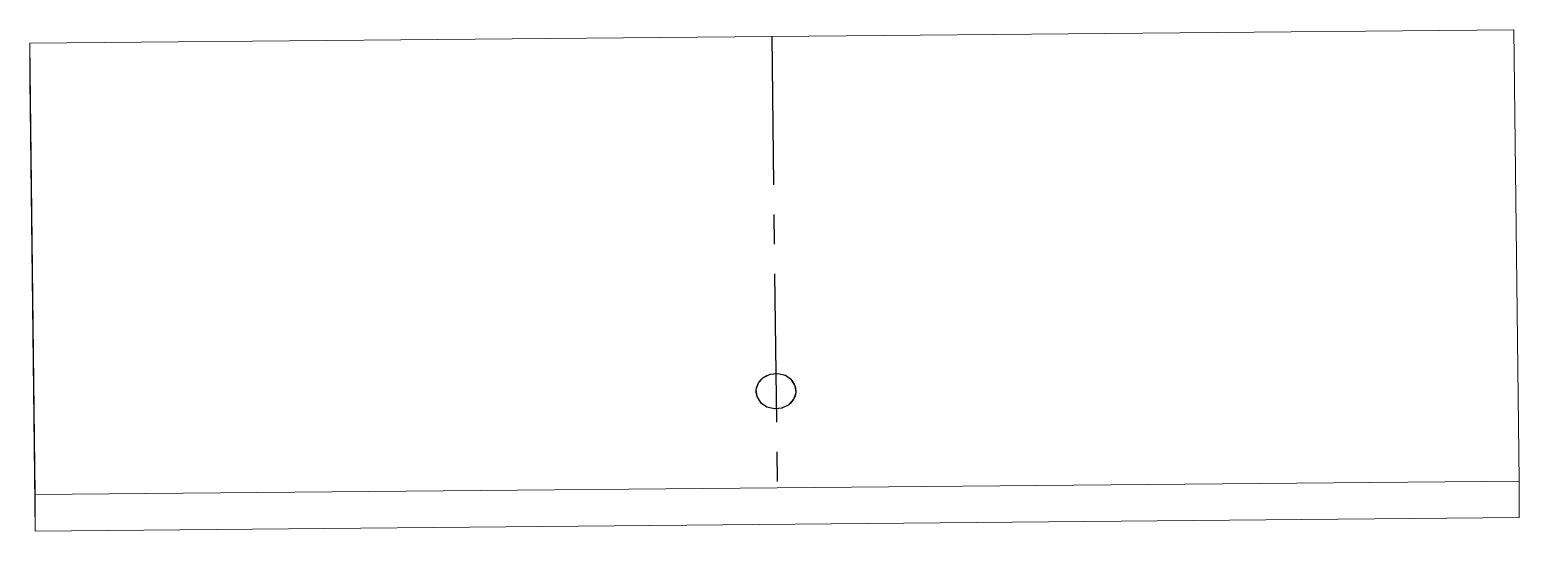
# Model space of a CAD drawing. Header units: inches. Extents: x -2.51 to 2.51, y -0.78 to 0.91.
import ezdxf

# ---------------------------------------------------------------- set-up
doc = ezdxf.new("R2010")
doc.units = ezdxf.units.IN
doc.header["$MEASUREMENT"] = 0
doc.linetypes.add('CENTERX2', pattern=[0.8, 0.5, -0.1, 0.1, -0.1])

msp = doc.modelspace()

# ---------------------------------------------------------------- linework, layer by layer
at = {"color": 7, "linetype": 'Continuous', "lineweight": 15}
for p, q in [((2.4907, 0.9072), (-2.5091, 0.8615)), ((2.5091, -0.6146), (2.4907, 0.9072)), ((-2.5091, 0.8615), (-2.4907, -0.6604)), ((-2.5091, 0.8615), (-2.5091, 0.738)), ((-2.5091, 0.738), (-2.4907, -0.7838)), ((-2.4907, -0.6604), (2.5091, -0.6146)), ((2.5091, -0.6146), (2.5091, -0.738)), ((-2.4907, -0.6604), (-2.4907, -0.7838)), ((-2.4907, -0.7838), (2.5091, -0.738))]:
    msp.add_line(p, q, dxfattribs=at)
at = {"color": 7, "linetype": 'CENTERX2'}
msp.add_line((-0.0092, 0.8843), (0.0092, -0.6375), dxfattribs=at)
at = {"color": 7, "linetype": 'Continuous', "lineweight": 15, "flags": 128}
msp.add_lwpolyline([(0.0045, -0.2523), (-0.0111, -0.254), (-0.0259, -0.2588), (-0.039, -0.2665), (-0.0497, -0.2766), (-0.0575, -0.2885), (-0.0618, -0.3017), (-0.0626, -0.3154), (-0.0597, -0.3289), (-0.0533, -0.3415), (-0.0437, -0.3524), (-0.0315, -0.3611), (-0.0173, -0.3672), (-0.0019, -0.3702), (0.0139, -0.37), (0.0292, -0.3667), (0.0432, -0.3605), (0.0552, -0.3515), (0.0645, -0.3404), (0.0706, -0.3278), (0.0732, -0.3142), (0.0721, -0.3005), (0.0674, -0.2874), (0.0594, -0.2756), (0.0484, -0.2657), (0.0351, -0.2583), (0.0202, -0.2537), (0.0045, -0.2523)], dxfattribs=at)
at = {"color": 7, "linetype": 'Continuous', "flags": 128}
msp.add_lwpolyline([(-0.0596, -0.3293), (-0.0468, -0.3495), (-0.026, -0.3639), (-0.0005, -0.3703), (0.0258, -0.3678), (0.0491, -0.3566), (0.0656, -0.3386), (0.073, -0.3164), (0.0701, -0.2935), (0.0573, -0.2733), (0.0365, -0.2589), (0.0111, -0.2525), (-0.0153, -0.255), (-0.0385, -0.2662), (-0.0551, -0.2842), (-0.0625, -0.3063), (-0.0596, -0.3293)], dxfattribs=at)

doc.saveas('drawing.dxf')
